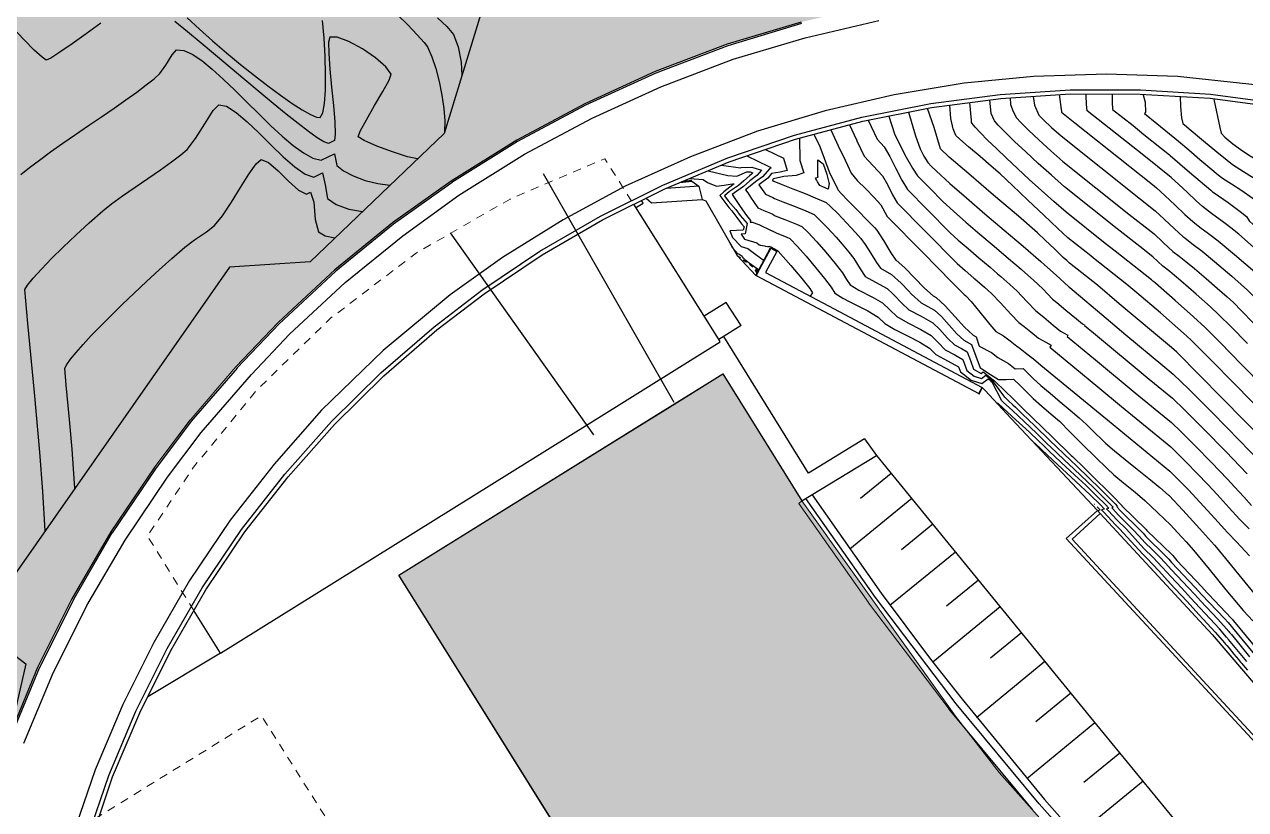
# Model space of a CAD drawing. Extents: x 62300 to 62638, y 108261 to 108784.
# Drawn here: x 62352.7 to 62440.5, y 108593.7 to 108650.2 of the extents above; entities that cross this region are included whole.
import ezdxf

# ---------------------------------------------------------------- set-up
doc = ezdxf.new("R2010")
doc.units = 0
doc.header["$MEASUREMENT"] = 0
doc.linetypes.add('DOT', pattern=[0.55, 0.3, -0.25])
doc.linetypes.add('TRATTOPUNTO2', pattern=[12.7, 6.35, -3.175, 0, -3.175])
for name, color, linetype in [('assi', 6, 'TRATTOPUNTO2'), ('Bâti', 7, 'Continuous'), ('colore lago', 131, 'Continuous'), ('Couronnement', 7, 'Continuous'), ('curve livello 5m', 7, 'Continuous'), ('LIN025CO', 7, 'Continuous'), ('pendenze', 2, 'Continuous'), ('Per+Mod Surf', 7, 'Continuous'), ('TalusHautBas', 7, 'Continuous')]:
    doc.layers.add(name, color=color, linetype=linetype)
doc.layers.add('Colori bordi', color=5, linetype='Continuous', plot=False)
doc.layers.add('no_plot', color=5, linetype='Continuous', plot=False)

msp = doc.modelspace()

# ---------------------------------------------------------------- hatches: boundary and pattern name
at = {"layer": 'colore lago', "linetype": 'Continuous', "lineweight": 0}
for points in [[(62395.432, 108712.426), (62396.026, 108711.854), (62396.545, 108710.804), (62395.704, 108710.571), (62400.102, 108704.942), (62413.395, 108708.628), (62414.098, 108707.729), (62408.577, 108697.972), (62412.976, 108692.343), (62413.776, 108693.757), (62413.776, 108692.195), (62414.821, 108690.223), (62415.316, 108689.288), (62415.726, 108688.514), (62415.989, 108688.018), (62416.308, 108687.414), (62417.091, 108686.877), (62417.986, 108686.309), (62418.762, 108685.857), (62419.277, 108685.61), (62419.98, 108685.523), (62420.747, 108685.436), (62421.269, 108685.254), (62422.042, 108684.935), (62422.834, 108684.575), (62423.303, 108684.318), (62424.281, 108683.305), (62425.656, 108681.875), (62426.449, 108681.066), (62427.157, 108680.351), (62427.674, 108679.833), (62427.895, 108679.62), (62428.432, 108679.384), (62429.04, 108678.92), (62429.869, 108678.212), (62430.484, 108677.629), (62430.843, 108677.243), (62431.218, 108676.364), (62431.557, 108675.296), (62431.913, 108674.527), (62432.355, 108674.247), (62432.858, 108673.942), (62433.455, 108673.231), (62434.097, 108672.326), (62434.701, 108671.601), (62435.197, 108671.28), (62435.685, 108671.01), (62436.144, 108670.755), (62436.707, 108670.388), (62437.493, 108669.855), (62438.358, 108669.253), (62439.162, 108668.678), (62440.078, 108667.996), (62441.13, 108667.19), (62442.002, 108666.501), (62442.908, 108665.758), (62443.789, 108665.021), (62444.562, 108664.359), (62445.144, 108663.844), (62445.453, 108663.547), (62446.014, 108662.665), (62446.502, 108661.941), (62447.153, 108661.7), (62448.876, 108661.081), (62447.183, 108652.749), (62446.943, 108651.566), (62441.595, 108652.495), (62436.09, 108653.04), (62430.527, 108653.236), (62424.984, 108653.069), (62419.433, 108652.547), (62413.953, 108651.637), (62408.529, 108650.359), (62403.21, 108648.764), (62398.021, 108646.797), (62392.955, 108644.487), (62388.067, 108641.873), (62383.347, 108638.914), (62379.143, 108635.919), (62374.987, 108632.528), (62370.912, 108628.752), (62367.864, 108625.55), (62364.577, 108621.72), (62361.992, 108618.302), (62358.884, 108613.699), (62356.087, 108608.883), (62353.615, 108603.924), (62351.491, 108598.79), (62349.698, 108593.52), (62348.257, 108588.148), (62347.162, 108582.699), (62346.433, 108577.206), (62346.076, 108571.827), (62346.067, 108566.27), (62346.414, 108560.708), (62347.156, 108555.214), (62348.241, 108549.757), (62349.108, 108546.543), (62347.868, 108543.897), (62343.805, 108542.34), (62343.071, 108542.931), (62342.215, 108543.4), (62341.494, 108543.605), (62340.731, 108543.397), (62339.788, 108542.895), (62338.814, 108542.367), (62337.958, 108542.081), (62337.463, 108542.167), (62336.538, 108542.374), (62334.253, 108542.969), (62331.322, 108543.785), (62328.139, 108544.685), (62325.098, 108545.534), (62322.593, 108546.195), (62321.848, 108546.361), (62320.984, 108546.545), (62320.474, 108546.666), (62319.859, 108546.963), (62319.103, 108547.335), (62317.961, 108547.824), (62316.581, 108548.386), (62315.066, 108548.989), (62313.523, 108549.599), (62312.055, 108550.184), (62310.769, 108550.711), (62309.769, 108551.147), (62309.113, 108551.475), (62308.074, 108552.131), (62305.134, 108553.829), (62301.974, 108555.846), (62300, 108557.145), (62300, 108746.102), (62331.882, 108763.679), (62334.508, 108761.512), (62338.392, 108758.6), (62343.084, 108755.721), (62348.104, 108752.428), (62352.959, 108748.821), (62356.983, 108746.672), (62363.412, 108741.712), (62364.525, 108741.192), (62365.638, 108740.673), (62364.74, 108740.344), (62363.36, 108739.839), (62368.198, 108734.582), (62381.151, 108739.327), (62381.923, 108738.487), (62377.207, 108728.317), (62382.044, 108723.06), (62383.532, 108726.268), (62384.611, 108725.772), (62384.891, 108725.5), (62385.513, 108725.007), (62386.291, 108724.44), (62387.153, 108723.834), (62388.028, 108723.224), (62388.845, 108722.646), (62389.533, 108722.136), (62390.02, 108721.728), (62390.461, 108721.189), (62391.046, 108720.467), (62391.593, 108719.84), (62392.229, 108719.121), (62392.561, 108718.731), (62392.862, 108718.087), (62393.16, 108717.245), (62393.758, 108715.335), (62394.064, 108714.455), (62394.378, 108713.747)], [(62547.915, 108426.777), (62544.897, 108437.007), (62544.493, 108444.651), (62545.356, 108452.699), (62543.608, 108459.606), (62537.06, 108468.431), (62530.397, 108473.862), (62527.61, 108478.063), (62523.513, 108483.362), (62517.305, 108489.509), (62515.162, 108489.283), (62513.59, 108490.987), (62513.852, 108495.246), (62504.852, 108507.641), (62496.282, 108519.444), (62493.401, 108518.757), (62485.503, 108525.16), (62484.758, 108528.288), (62471.397, 108544.28), (62471.521, 108544.381), (62471.307, 108544.63), (62466.582, 108550.14), (62461.323, 108555.669), (62452.234, 108564.908), (62445.975, 108571.355), (62438.597, 108578.993), (62431.968, 108586.051), (62422.759, 108596.383), (62419.614, 108600.43), (62408.579, 108615.912), (62402.883, 108625.049), (62402.431, 108624.768), (62397.589, 108621.762), (62392.271, 108618.46), (62379.582, 108610.581), (62385.62, 108600.92), (62400.115, 108577.726), (62397.691, 108576.2), (62399.555, 108573.013), (62400.542, 108570.997), (62402.182, 108566.645), (62403.779, 108562.376), (62405.518, 108558.228), (62408.196, 108552.888), (62411.192, 108547.807), (62415.156, 108541.54), (62417.677, 108537.481), (62418.985, 108535.375), (62423.804, 108527.74), (62427.401, 108522.066), (62428.917, 108522.33), (62431.999, 108520.483), (62435.209, 108517.103), (62435.248, 108508.375), (62442.532, 108497.745), (62448.327, 108490.271), (62457.902, 108478.106), (62469.007, 108462.331), (62468.89, 108461.981), (62477.152, 108449.843), (62486.864, 108436.011), (62496.889, 108418.536), (62504.8, 108403.974), (62555.468, 108403.974), (62553.625, 108410.285), (62549.503, 108421.578)]]:
    msp.add_hatch(color=256, dxfattribs=at).paths.add_polyline_path(points)

# ---------------------------------------------------------------- linework, layer by layer
at = {"layer": 'assi', "ltscale": 3}
for p, q in [((62389.959, 108639.455), (62399.37, 108623.019)), ((62383.288, 108635.19), (62393.595, 108620.675))]:
    msp.add_line(p, q, dxfattribs=at)
at = {"layer": 'Bâti', "color": 2, "linetype": 'Continuous'}
for p, q in [((62401.169, 108638.552), (62398.801, 108638.393)), ((62399.785, 108638.806), (62400.66, 108638.91)), ((62400.053, 108638.919), (62400.656, 108638.991)), ((62397.149, 108637.336), (62397.045, 108637.532)), ((62397.372, 108637.694), (62397.756, 108637.36)), ((62397.756, 108637.36), (62401.404, 108637.589)), ((62396.465, 108637.251), (62402.678, 108627.371)), ((62396.678, 108637.032), (62397.149, 108637.336)), ((62405.249, 108632.118), (62406.309, 108634.107)), ((62406.333, 108634.094), (62405.521, 108632.576)), ((62406.333, 108634.094), (62406.774, 108633.859)), ((62406.774, 108633.859), (62405.962, 108632.34)), ((62405.521, 108632.576), (62405.288, 108632.136)), ((62405.288, 108632.136), (62405.249, 108632.118)), ((62405.288, 108632.136), (62409.713, 108629.789)), ((62403.135, 108630.184), (62401.545, 108629.196)), ((62404.211, 108628.53), (62403.135, 108630.184)), ((62409.713, 108629.789), (62421.3, 108623.644)), ((62404.211, 108628.53), (62402.595, 108627.526)), ((62400.156, 108625.775), (62402.699, 108627.361)), ((62409.05, 108617.922), (62402.955, 108627.75)), ((62393.199, 108621.436), (62400.156, 108625.775)), ((62399.239, 108622.786), (62402.883, 108625.049)), ((62402.883, 108625.049), (62408.579, 108615.912)), ((62421.3, 108623.644), (62421.533, 108624.084)), ((62421.3, 108623.644), (62421.314, 108623.598)), ((62421.314, 108623.598), (62421.564, 108624.068)), ((62421.533, 108624.084), (62421.564, 108624.068)), ((62394.394, 108619.778), (62399.239, 108622.786)), ((62366.775, 108604.956), (62393.199, 108621.436)), ((62413.08, 108620.385), (62409.05, 108617.922)), ((62413.08, 108620.385), (62413.943, 108619.185)), ((62379.582, 108610.581), (62394.394, 108619.778)), ((62408.579, 108615.912), (62413.943, 108619.185)), ((62409.311, 108616.358), (62414.262, 108609.286)), ((62413.874, 108608.965), (62408.865, 108616.086)), ((62429.819, 108615.233), (62427.582, 108613.222)), ((62428.016, 108613.17), (62430.016, 108615.02)), ((62429.832, 108615.218), (62429.819, 108615.233)), ((62429.832, 108615.218), (62430.016, 108615.02)), ((62443.681, 108595.818), (62427.582, 108613.222)), ((62427.61, 108613.221), (62427.582, 108613.222)), ((62428.016, 108613.17), (62435.91, 108604.601)), ((62400.115, 108577.726), (62379.582, 108610.581)), ((62419.665, 108601.319), (62413.874, 108608.965)), ((62414.262, 108609.286), (62417.828, 108604.539)), ((62366.775, 108604.956), (62364.852, 108608.036)), ((62366.775, 108604.956), (62361.532, 108601.829)), ((62417.828, 108604.539), (62420.086, 108601.653)), ((62435.91, 108604.601), (62443.657, 108596.226)), ((62420.086, 108601.653), (62426.004, 108594.446)), ((62425.15, 108593.724), (62419.158, 108600.935)), ((62425.639, 108594.131), (62419.665, 108601.319)), ((62426.004, 108594.446), (62432.761, 108586.841)), ((62432.404, 108586.516), (62425.639, 108594.131))]:
    msp.add_line(p, q, dxfattribs=at)
at = {"layer": 'Bâti', "color": 2, "linetype": 'Continuous', "lineweight": 0}
for p, q in [((62408.344, 108615.72), (62408.579, 108615.912)), ((62413.354, 108608.599), (62408.344, 108615.72)), ((62419.158, 108600.935), (62413.367, 108608.581))]:
    msp.add_line(p, q, dxfattribs=at)
at = {"layer": 'Colori bordi', "linetype": 'Continuous', "lineweight": 0, "flags": 128}
for points in [[(62408.529, 108650.359), (62403.21, 108648.764), (62398.021, 108646.797), (62392.955, 108644.487), (62388.067, 108641.873), (62383.347, 108638.914), (62379.143, 108635.919), (62374.987, 108632.528), (62370.912, 108628.752), (62367.864, 108625.55), (62364.577, 108621.72), (62361.992, 108618.302), (62358.884, 108613.699), (62356.087, 108608.883), (62353.615, 108603.924), (62351.491, 108598.79)], [(62445.975, 108571.355), (62438.597, 108578.993), (62431.968, 108586.051), (62422.759, 108596.383), (62419.614, 108600.43), (62408.579, 108615.912), (62402.883, 108625.049), (62402.431, 108624.768), (62397.589, 108621.762), (62392.271, 108618.46), (62379.582, 108610.581), (62385.62, 108600.92), (62400.115, 108577.726), (62397.691, 108576.2), (62399.555, 108573.013), (62400.542, 108570.997), (62402.182, 108566.645), (62403.779, 108562.376), (62405.518, 108558.228), (62408.196, 108552.888), (62411.192, 108547.807)]]:
    msp.add_lwpolyline(points, dxfattribs=at)
at = {"layer": 'Couronnement', "color": 2, "linetype": 'Continuous'}
for p, q in [((62408.529, 108650.359), (62403.21, 108648.764)), ((62408.555, 108650.242), (62403.245, 108648.649)), ((62408.817, 108649.228), (62414.098, 108650.472)), ((62403.639, 108647.68), (62408.817, 108649.228)), ((62403.21, 108648.764), (62398.021, 108646.797)), ((62403.253, 108648.652), (62398.064, 108646.685)), ((62398.435, 108645.708), (62403.639, 108647.68)), ((62398.021, 108646.797), (62392.955, 108644.487)), ((62398.064, 108646.685), (62393.005, 108644.378)), ((62425.217, 108646.445), (62420.232, 108645.96)), ((62430.464, 108646.612), (62425.217, 108646.445)), ((62435.588, 108646.437), (62430.464, 108646.612)), ((62441.599, 108645.783), (62435.588, 108646.437)), ((62393.495, 108643.455), (62398.435, 108645.708)), ((62420.232, 108645.96), (62415.21, 108645.122)), ((62422.838, 108645.153), (62427.869, 108645.493)), ((62427.869, 108645.493), (62432.889, 108645.475)), ((62432.906, 108645.474), (62437.954, 108645.169)), ((62392.955, 108644.487), (62388.067, 108641.873)), ((62415.21, 108645.122), (62410.252, 108643.974)), ((62412.886, 108643.525), (62417.844, 108644.499)), ((62417.844, 108644.499), (62422.838, 108645.153)), ((62417.892, 108644.203), (62422.868, 108644.854)), ((62422.868, 108644.854), (62427.878, 108645.193)), ((62427.878, 108645.193), (62432.888, 108645.175)), ((62432.888, 108645.175), (62437.918, 108644.871)), ((62437.918, 108644.871), (62441.684, 108644.373)), ((62437.954, 108645.169), (62441.723, 108644.67)), ((62393.012, 108644.381), (62388.121, 108641.766)), ((62410.252, 108643.974), (62405.384, 108642.503)), ((62412.954, 108643.233), (62417.892, 108644.203)), ((62388.625, 108640.851), (62393.495, 108643.455)), ((62408.032, 108642.218), (62412.886, 108643.525)), ((62408.12, 108641.931), (62412.954, 108643.233)), ((62388.067, 108641.873), (62383.347, 108638.914)), ((62405.384, 108642.503), (62400.566, 108640.675)), ((62403.236, 108640.58), (62408.032, 108642.218)), ((62403.343, 108640.299), (62408.12, 108641.931)), ((62388.121, 108641.766), (62383.411, 108638.813)), ((62383.902, 108637.895), (62388.625, 108640.851)), ((62400.566, 108640.675), (62395.868, 108638.544)), ((62398.58, 108638.626), (62403.236, 108640.58)), ((62398.705, 108638.353), (62403.343, 108640.299)), ((62383.347, 108638.914), (62379.143, 108635.919)), ((62383.417, 108638.817), (62379.213, 108635.822)), ((62395.868, 108638.544), (62391.402, 108636.122)), ((62394.085, 108636.403), (62398.58, 108638.626)), ((62394.227, 108636.138), (62398.705, 108638.353)), ((62379.89, 108634.988), (62383.902, 108637.895)), ((62379.143, 108635.919), (62374.987, 108632.528)), ((62379.219, 108635.826), (62375.061, 108632.433)), ((62391.402, 108636.122), (62387.052, 108633.426)), ((62389.738, 108633.878), (62394.085, 108636.403)), ((62389.897, 108633.623), (62394.227, 108636.138)), ((62375.721, 108631.617), (62379.89, 108634.988)), ((62387.052, 108633.426), (62383.284, 108630.727)), ((62385.548, 108631.062), (62389.738, 108633.878)), ((62385.723, 108630.818), (62389.897, 108633.623)), ((62374.987, 108632.528), (62370.912, 108628.752)), ((62375.061, 108632.433), (62370.993, 108628.664)), ((62371.731, 108627.91), (62375.721, 108631.617)), ((62383.284, 108630.727), (62378.457, 108626.726)), ((62382.127, 108628.443), (62385.548, 108631.062)), ((62382.316, 108628.21), (62385.723, 108630.818)), ((62370.912, 108628.752), (62367.864, 108625.55)), ((62370.999, 108628.669), (62367.951, 108625.467)), ((62368.987, 108625.02), (62371.731, 108627.91)), ((62378.305, 108625.135), (62382.127, 108628.443)), ((62378.509, 108624.914), (62382.316, 108628.21)), ((62378.457, 108626.726), (62374.041, 108622.439)), ((62367.955, 108625.472), (62364.668, 108621.642)), ((62374.738, 108621.618), (62378.305, 108625.135)), ((62365.383, 108620.836), (62368.987, 108625.02)), ((62374.956, 108621.412), (62378.509, 108624.914)), ((62364.668, 108621.642), (62362.087, 108618.23)), ((62374.041, 108622.439), (62370.622, 108618.564)), ((62362.957, 108617.615), (62365.383, 108620.836)), ((62371.394, 108617.829), (62374.738, 108621.618)), ((62371.625, 108617.637), (62374.956, 108621.412)), ((62361.992, 108618.302), (62358.884, 108613.699)), ((62362.091, 108618.235), (62358.983, 108613.632)), ((62370.622, 108618.564), (62367.467, 108614.538)), ((62359.904, 108613.095), (62362.957, 108617.615)), ((62368.284, 108613.86), (62371.394, 108617.829)), ((62368.527, 108613.683), (62371.625, 108617.637)), ((62367.467, 108614.538), (62364.533, 108610.187)), ((62365.455, 108609.67), (62368.284, 108613.86)), ((62358.884, 108613.699), (62356.087, 108608.883)), ((62358.988, 108613.639), (62356.19, 108608.822)), ((62357.168, 108608.392), (62359.904, 108613.095)), ((62365.709, 108609.511), (62368.527, 108613.683)), ((62364.533, 108610.187), (62361.97, 108605.74)), ((62362.93, 108605.307), (62365.455, 108609.67)), ((62363.194, 108605.165), (62365.709, 108609.511)), ((62356.087, 108608.883), (62353.615, 108603.924)), ((62356.19, 108608.822), (62353.722, 108603.871)), ((62354.69, 108603.437), (62357.168, 108608.392)), ((62361.97, 108605.74), (62359.735, 108601.267)), ((62360.687, 108600.806), (62362.93, 108605.307)), ((62360.96, 108600.681), (62363.194, 108605.165)), ((62353.615, 108603.924), (62351.491, 108598.79)), ((62353.726, 108603.878), (62351.602, 108598.744)), ((62352.639, 108598.497), (62354.69, 108603.437)), ((62359.735, 108601.267), (62357.757, 108596.587)), ((62358.73, 108596.171), (62360.687, 108600.806)), ((62359.011, 108596.064), (62360.96, 108600.681)), ((62357.757, 108596.587), (62356.104, 108591.745)), ((62357.112, 108591.4), (62358.73, 108596.171)), ((62357.399, 108591.312), (62359.011, 108596.064))]:
    msp.add_line(p, q, dxfattribs=at)
at = {"layer": 'Couronnement', "color": 2, "linetype": 'Continuous', "lineweight": 0}
for p, q in [((62367.864, 108625.55), (62364.577, 108621.72)), ((62364.572, 108621.714), (62361.992, 108618.302))]:
    msp.add_line(p, q, dxfattribs=at)
at = {"layer": 'curve livello 5m', "color": 2}
msp.add_line((62422.946, 108623.123), (62422.251, 108624.449), dxfattribs=at)
at = {"layer": 'curve livello 5m', "color": 2, "flags": 128}
for points in [[(62352.417, 108639.392), (62353.024, 108639.887), (62353.743, 108640.434), (62354.552, 108641.021), (62355.427, 108641.637), (62356.344, 108642.272), (62357.281, 108642.913), (62358.213, 108643.55), (62359.117, 108644.172), (62359.971, 108644.767), (62360.75, 108645.325), (62361.431, 108645.834), (62361.99, 108646.283), (62362.405, 108646.661), (62362.839, 108647.264), (62363.293, 108647.995), (62363.614, 108648.367), (62364.124, 108648.314), (62364.729, 108648.041), (62365.414, 108647.583), (62366.164, 108646.974), (62366.964, 108646.251), (62367.799, 108645.449), (62368.655, 108644.603), (62369.518, 108643.748), (62370.372, 108642.919), (62371.203, 108642.153), (62371.995, 108641.483), (62372.736, 108640.947), (62373.409, 108640.578), (62374, 108640.412), (62374.504, 108640.672), (62374.964, 108640.891), (62375.13, 108640.042), (62375.602, 108639.658), (62376.313, 108639.289), (62377.17, 108638.971), (62378.081, 108638.736), (62378.955, 108638.62)], [(62425.209, 108645.012), (62425.303, 108644.372), (62425.618, 108643.67), (62425.929, 108643.342), (62426.521, 108642.784), (62427.216, 108642.163), (62427.216, 108642.163), (62432.928, 108637.607), (62433.982, 108636.775), (62434.621, 108636.188), (62435.356, 108635.484), (62435.956, 108634.935), (62435.956, 108634.935), (62436.101, 108634.826)], [(62435.76, 108645.001), (62435.8, 108644.29), (62435.876, 108643.476), (62435.951, 108643.068), (62435.951, 108643.068), (62436.237, 108642.837), (62436.418, 108642.682), (62437.442, 108641.823), (62438.4, 108641.028), (62439.145, 108640.416), (62439.533, 108640.108), (62439.533, 108640.108), (62440.05, 108639.767), (62440.787, 108639.31), (62441.559, 108638.832), (62442.181, 108638.43), (62442.181, 108638.43), (62442.243, 108638.384), (62442.565, 108637.906), (62442.9, 108637.399), (62442.9, 108637.399), (62443.389, 108636.97), (62443.933, 108636.572), (62444.215, 108636.374)], [(62427.61, 108633.205), (62427.366, 108633.43), (62426.728, 108634.039), (62426.054, 108634.681), (62425.501, 108635.198), (62424.136, 108636.392), (62422.36, 108637.91), (62420.57, 108639.434), (62419.163, 108640.646), (62418.538, 108641.227), (62418.285, 108642.116), (62418.072, 108642.782), (62417.61, 108644.148)], [(62410.661, 108642.615), (62411.33, 108641.135), (62411.435, 108640.927), (62411.672, 108640.419), (62411.843, 108640.066), (62412.116, 108639.485), (62412.55, 108638.973), (62413.157, 108638.365), (62413.776, 108637.748), (62414.249, 108637.204), (62414.249, 108637.204), (62414.701, 108636.376), (62417.274, 108633.771), (62419.383, 108631.635)], [(62402.782, 108640.063), (62404.163, 108639.866), (62404.209, 108639.885), (62404.973, 108639.927), (62405.677, 108639.697), (62405.338, 108639.318), (62404.835, 108638.932), (62404.374, 108638.532), (62403.889, 108638.194), (62403.549, 108637.947), (62403.549, 108637.947), (62404.132, 108637.09), (62404.579, 108636.434), (62404.882, 108636.084), (62404.857, 108635.958), (62404.951, 108635.961), (62404.979, 108635.962), (62404.99, 108635.962), (62404.996, 108635.963), (62404.998, 108635.963), (62404.999, 108635.964), (62405.464, 108635.788), (62406.369, 108635.375), (62406.369, 108635.375), (62406.386, 108635.366), (62406.714, 108635.189), (62407.499, 108634.874), (62407.704, 108634.782), (62408.257, 108634.22), (62408.87, 108633.516), (62409.551, 108632.702), (62410.187, 108631.914), (62410.665, 108631.289), (62410.665, 108631.289), (62410.938, 108630.864), (62411.515, 108630.489), (62412.023, 108630.23)], [(62436.101, 108634.826), (62436.612, 108634.439), (62437.344, 108633.889), (62437.344, 108633.889), (62438.241, 108633.138), (62439.476, 108632.078), (62439.476, 108632.078), (62440.149, 108631.486), (62440.609, 108631.071), (62440.609, 108631.071), (62441.105, 108630.573), (62441.785, 108629.874), (62442.373, 108629.279), (62442.373, 108629.279), (62447.443, 108624.473)], [(62443.419, 108618.613), (62440.39, 108621.675), (62435.533, 108626.607), (62435.157, 108626.941), (62431.395, 108630.102), (62429.825, 108631.423), (62428.69, 108632.318), (62427.817, 108633.015), (62427.61, 108633.205)], [(62419.383, 108631.635), (62420.236, 108630.77), (62420.364, 108630.659), (62420.745, 108630.256), (62421.368, 108629.494), (62422.076, 108628.601), (62422.505, 108628.096), (62422.505, 108628.096), (62423.066, 108627.795), (62423.544, 108627.423), (62424.028, 108627.044), (62424.028, 108627.044), (62424.14, 108626.982), (62424.628, 108626.593), (62425.144, 108626.182), (62425.175, 108626.183), (62425.187, 108626.17), (62425.213, 108626.144), (62425.741, 108625.69), (62430.016, 108622.186), (62430.553, 108621.738), (62435.029, 108618.061), (62435.586, 108617.512), (62436.359, 108616.717), (62436.359, 108616.717), (62437.184, 108615.822), (62438.259, 108614.64), (62439.184, 108613.635), (62439.184, 108613.635), (62439.818, 108612.977), (62440.755, 108611.957)], [(62412.023, 108630.23), (62412.393, 108630.042), (62413.32, 108629.576), (62414.046, 108629.143), (62414.046, 108629.143), (62414.538, 108628.669), (62415.255, 108628.238), (62416.159, 108627.782), (62417.054, 108627.329), (62417.743, 108626.908), (62418.202, 108626.438), (62419.092, 108625.967), (62419.837, 108625.549), (62419.964, 108625.192), (62420.736, 108624.597), (62421.512, 108624.36), (62421.957, 108624.702), (62422.182, 108624.516), (62422.251, 108624.449)], [(62422.946, 108623.123), (62423.046, 108623.026), (62423.709, 108622.418), (62424.988, 108621.216)], [(62424.988, 108621.216), (62425.011, 108621.194), (62425.436, 108620.795), (62426.171, 108620.079), (62426.875, 108619.395), (62427.454, 108618.852), (62428.136, 108618.22), (62428.659, 108617.73), (62429.504, 108616.911), (62430.24, 108616.188), (62430.757, 108615.667), (62430.95, 108615.457), (62430.845, 108615.428), (62430.922, 108615.345), (62431.347, 108614.884), (62431.871, 108614.365), (62432.395, 108613.846), (62432.816, 108613.39), (62433.238, 108612.933), (62433.764, 108612.412), (62434.29, 108611.891), (62434.709, 108611.438), (62435.128, 108610.983), (62436.37, 108609.665), (62436.814, 108609.183), (62437.26, 108608.7), (62438.443, 108607.443), (62438.912, 108606.935), (62439.27, 108606.513), (62439.315, 108606.46), (62439.338, 108606.433), (62439.36, 108606.407), (62439.45, 108606.301), (62440.762, 108604.709)]]:
    msp.add_lwpolyline(points, dxfattribs=at)
at = {"layer": 'LIN025CO', "color": 2, "linetype": 'DOT', "lineweight": 0, "ltscale": 2, "flags": 128}
msp.add_lwpolyline([(62364.852, 108608.036), (62361.511, 108613.387), (62364.832, 108618.343), (62369.381, 108623.886), (62374.713, 108629.082), (62380.864, 108633.759), (62387.592, 108637.63), (62394.405, 108640.526), (62396.465, 108637.251)], dxfattribs=at)
msp.add_lwpolyline([(62383.095, 108579.323), (62369.707, 108600.461), (62357.058, 108592.631), (62357.384, 108585.662), (62361.21, 108583.561), (62364.481, 108578.427), (62369.964, 108581.922), (62374.803, 108574.156), (62383.095, 108579.323)], close=True, dxfattribs=at)
at = {"layer": 'no_plot'}
for p, q in [((62433.165, 108642.279), (62434.994, 108640.805)), ((62434.994, 108639.267), (62433.165, 108640.756)), ((62423.156, 108623.379), (62422.356, 108624.474))]:
    msp.add_line(p, q, dxfattribs=at)
at = {"layer": 'no_plot', "flags": 128}
for points in [[(62358.154, 108650.285), (62357.11, 108649.513), (62356.095, 108648.787), (62355.21, 108648.18), (62354.557, 108647.766), (62354.237, 108647.619), (62354.237, 108647.619), (62353.941, 108647.82), (62353.382, 108648.337), (62352.645, 108649.081), (62351.813, 108649.961), (62350.967, 108650.89)], [(62364.366, 108650.654), (62365.251, 108649.839), (62366.201, 108648.998), (62367.194, 108648.15), (62368.203, 108647.315), (62369.205, 108646.514), (62370.174, 108645.765), (62371.087, 108645.089), (62371.919, 108644.506), (62372.645, 108644.036), (62373.24, 108643.699), (62373.681, 108643.515), (62373.943, 108643.504), (62374.119, 108643.816), (62374.24, 108644.492), (62374.307, 108645.451), (62374.324, 108646.61), (62374.294, 108647.888), (62374.22, 108649.204), (62374.107, 108650.477)], [(62379.499, 108650.881), (62380.228, 108650.149), (62380.897, 108649.447), (62381.406, 108648.882), (62381.652, 108648.563), (62381.958, 108647.86), (62382.239, 108647.014), (62382.483, 108646.077), (62382.681, 108645.103), (62382.822, 108644.145), (62382.893, 108643.256), (62382.886, 108642.489)], [(62382.362, 108650.671), (62383.042, 108650.044), (62383.533, 108649.459), (62383.858, 108648.563), (62384.079, 108647.477), (62384.129, 108646.525)], [(62380.934, 108640.516), (62380.215, 108640.67), (62379.143, 108641.012), (62378.005, 108641.435), (62377.087, 108641.833), (62376.675, 108642.099), (62376.675, 108642.099), (62376.815, 108642.517), (62377.255, 108643.331), (62377.846, 108644.344), (62378.439, 108645.36), (62378.885, 108646.18), (62379.036, 108646.608), (62379.036, 108646.608), (62378.666, 108647.147), (62377.921, 108647.787), (62376.973, 108648.424), (62375.994, 108648.955), (62375.155, 108649.274), (62374.628, 108649.28), (62374.628, 108649.28), (62374.544, 108648.915), (62374.559, 108648.091), (62374.641, 108646.957), (62374.76, 108645.662), (62374.883, 108644.354), (62374.978, 108643.183), (62375.016, 108642.297), (62374.962, 108641.846), (62374.962, 108641.846), (62374.526, 108641.629), (62374.209, 108641.745), (62373.725, 108642.036), (62373.098, 108642.479), (62372.346, 108643.051), (62371.492, 108643.732), (62370.556, 108644.498), (62369.559, 108645.327), (62368.522, 108646.199), (62367.467, 108647.089), (62366.413, 108647.976), (62365.382, 108648.839), (62364.395, 108649.654), (62363.473, 108650.401)], [(62431.099, 108633.871), (62430.386, 108634.434), (62427.577, 108636.674), (62426.691, 108637.45), (62425.798, 108638.245), (62424.917, 108639.043), (62424.069, 108639.822), (62423.274, 108640.565), (62422.552, 108641.252), (62421.924, 108641.864), (62421.409, 108642.381), (62421.029, 108642.786), (62420.804, 108643.057), (62420.804, 108643.057), (62420.772, 108643.128), (62420.757, 108643.305), (62420.646, 108644.563)], [(62432.86, 108634.207), (62431.233, 108635.492), (62427.457, 108638.504), (62426.511, 108639.335), (62425.567, 108640.185), (62424.668, 108641.012), (62423.859, 108641.775), (62423.183, 108642.432), (62422.685, 108642.941), (62422.409, 108643.261), (62422.409, 108643.261), (62422.175, 108643.783), (62422.09, 108644.752)], [(62423.537, 108644.899), (62423.578, 108644.438), (62423.769, 108643.921), (62424.013, 108643.466), (62424.31, 108643.134), (62424.871, 108642.58), (62425.615, 108641.878), (62426.464, 108641.104), (62427.336, 108640.333), (62432.081, 108636.55), (62433.892, 108635.12), (62434.528, 108634.525)], [(62427.076, 108645.15), (62427.22, 108644.057), (62427.235, 108643.941), (62427.239, 108643.866), (62428.202, 108643.111), (62433.776, 108638.665), (62434.073, 108638.431), (62434.679, 108637.879), (62435.4, 108637.191), (62436.107, 108636.517), (62436.671, 108636.008), (62437.185, 108635.614), (62437.81, 108635.152)], [(62433.165, 108640.756), (62429.074, 108643.967), (62429.044, 108644.429), (62429.011, 108645.066), (62429.011, 108645.066), (62428.995, 108645.189)], [(62430.879, 108645.182), (62430.877, 108644.62), (62430.908, 108644.067), (62432.387, 108642.906), (62433.165, 108642.279)], [(62433.091, 108645.163), (62433.111, 108645.118), (62433.264, 108644.598), (62433.267, 108643.867), (62433.195, 108643.772), (62434.082, 108643.057), (62435.647, 108641.795), (62436.384, 108641.164), (62437.191, 108640.471), (62437.9, 108639.877), (62438.502, 108639.379), (62438.817, 108639.127), (62439.472, 108638.71), (62440.2, 108638.25), (62440.95, 108637.717), (62441.387, 108637.374), (62441.82, 108636.725), (62442.297, 108636.278), (62442.559, 108636.058)], [(62438.192, 108644.835), (62438.207, 108644.68), (62438.616, 108642.769), (62438.706, 108642.363), (62438.991, 108642.082), (62439.563, 108641.61), (62440.248, 108641.089), (62440.799, 108640.739), (62441.346, 108640.393)], [(62354.164, 108613.776), (62353.984, 108616.6), (62353.779, 108619.422), (62353.779, 108619.422), (62353.383, 108623.721), (62352.903, 108628.667), (62352.7, 108631.117), (62352.7, 108631.117), (62352.898, 108631.444), (62353.305, 108631.946), (62353.889, 108632.59), (62354.616, 108633.343), (62355.455, 108634.171), (62356.371, 108635.041), (62357.333, 108635.921), (62358.307, 108636.776), (62358.307, 108636.776), (62358.942, 108637.281), (62359.733, 108637.858), (62360.622, 108638.477), (62361.546, 108639.109), (62362.444, 108639.726), (62363.255, 108640.298), (62363.919, 108640.796), (62364.374, 108641.192), (62364.374, 108641.192), (62364.973, 108641.987), (62365.635, 108643.048), (62366.238, 108643.987), (62366.658, 108644.415), (62367.207, 108644.297), (62367.892, 108643.86), (62368.678, 108643.192), (62369.528, 108642.378), (62370.407, 108641.508), (62371.277, 108640.667), (62372.102, 108639.942), (62372.846, 108639.423), (62373.474, 108639.194), (62374.107, 108639.509), (62374.294, 108638.643), (62374.467, 108637.656), (62375.074, 108637.241), (62376.004, 108636.895), (62376.977, 108636.723)], [(62414.812, 108643.598), (62415.233, 108642.32), (62415.611, 108641.516), (62416.065, 108640.648), (62416.518, 108639.857), (62416.891, 108639.285), (62417.744, 108638.422), (62418.726, 108637.427), (62419.471, 108636.749), (62420.369, 108635.964), (62421.366, 108635.11), (62422.405, 108634.227), (62423.433, 108633.353), (62424.333, 108632.58)], [(62416.24, 108643.879), (62416.736, 108642.18), (62417.078, 108641.249), (62417.351, 108640.701), (62417.622, 108640.255), (62417.901, 108639.972), (62418.222, 108639.646), (62419.212, 108638.746), (62420.404, 108637.704), (62421.726, 108636.571), (62423.106, 108635.398), (62424.471, 108634.238), (62425.747, 108633.141), (62426.02, 108632.902)], [(62429.339, 108633.535), (62427.697, 108634.845), (62426.98, 108635.5), (62425.967, 108636.461), (62424.825, 108637.554), (62423.719, 108638.606), (62422.816, 108639.445), (62422.816, 108639.445), (62422.192, 108639.991), (62421.379, 108640.686), (62420.56, 108641.383), (62419.917, 108641.937), (62419.631, 108642.203), (62419.631, 108642.203), (62419.46, 108642.681), (62419.287, 108643.414), (62419.287, 108643.414), (62419.203, 108644.374)], [(62411.985, 108642.972), (62412.488, 108641.889), (62412.522, 108641.82), (62413.045, 108640.705), (62413.692, 108640.01), (62414.37, 108639.288), (62414.72, 108638.678), (62415.088, 108637.938), (62415.431, 108637.346), (62417.43, 108635.321), (62419.733, 108632.989), (62420.3, 108632.484), (62420.946, 108631.933)], [(62413.326, 108643.306), (62413.974, 108641.925), (62414.491, 108641.372), (62414.899, 108640.689), (62415.332, 108639.828), (62415.763, 108638.975), (62416.161, 108638.316), (62417.587, 108636.871), (62419.229, 108635.208), (62419.811, 108634.681), (62420.521, 108634.064), (62421.303, 108633.396), (62422.102, 108632.717), (62422.641, 108632.257)], [(62408.399, 108642.006), (62408.432, 108640.4), (62408.703, 108639.516), (62408.166, 108639.326), (62407.269, 108639.246), (62406.529, 108639.076), (62406.504, 108639.048), (62406.447, 108639.005), (62406.489, 108638.944), (62406.537, 108638.923), (62406.537, 108638.923), (62406.548, 108638.917), (62407.078, 108638.696), (62407.912, 108638.368), (62408.811, 108638.016), (62409.534, 108637.722), (62410.312, 108637.371), (62410.629, 108637.093), (62411.15, 108636.577), (62411.779, 108635.923), (62412.416, 108635.232), (62412.798, 108634.784), (62413.127, 108634.366), (62413.514, 108633.767), (62413.946, 108633.061), (62414.23, 108632.647), (62415.026, 108632.206), (62415.707, 108631.58), (62416.232, 108631.033)], [(62409.422, 108642.282), (62409.854, 108641.412), (62410.172, 108640.571), (62410.534, 108639.581), (62410.557, 108639.535), (62410.81, 108638.976), (62410.96, 108638.733), (62411.165, 108638.312), (62411.187, 108638.265), (62411.419, 108638.011), (62411.878, 108637.526), (62412.543, 108636.849), (62413.319, 108636.067), (62413.802, 108635.569), (62413.948, 108635.392), (62414.432, 108634.643), (62414.972, 108633.76), (62415.327, 108633.242), (62415.353, 108633.227), (62415.978, 108632.672), (62416.681, 108631.948), (62417.36, 108631.249)], [(62405.961, 108641.193), (62407.251, 108640.576), (62407.524, 108639.681), (62407.02, 108639.561), (62406.397, 108639.453), (62406.115, 108639.138), (62405.481, 108638.652), (62405.945, 108637.971), (62406.481, 108637.74), (62406.487, 108637.737), (62406.603, 108637.674), (62407.196, 108637.431), (62408.09, 108637.081), (62408.856, 108636.773), (62409.443, 108636.508), (62409.799, 108636.185), (62410.387, 108635.587), (62411.029, 108634.894), (62411.474, 108634.381), (62411.947, 108633.805), (62412.306, 108633.341), (62412.763, 108632.619), (62413.132, 108632.053), (62413.866, 108631.639), (62414.699, 108631.185), (62415.1, 108630.817)], [(62356.299, 108616.829), (62356.21, 108618.234), (62356.108, 108619.637), (62356.108, 108619.637), (62355.911, 108621.775), (62355.672, 108624.235), (62355.571, 108625.453), (62355.571, 108625.453), (62355.717, 108625.729), (62355.993, 108626.113), (62356.386, 108626.595), (62356.886, 108627.163), (62357.479, 108627.804), (62358.154, 108628.507), (62358.9, 108629.26), (62359.705, 108630.051), (62360.557, 108630.868), (62361.443, 108631.7), (62362.354, 108632.534), (62363.276, 108633.358), (62364.197, 108634.161), (62364.197, 108634.161), (62364.909, 108634.688), (62365.76, 108635.273), (62366.342, 108635.722), (62366.342, 108635.722), (62366.911, 108636.431), (62367.547, 108637.397), (62368.198, 108638.453), (62368.81, 108639.428), (62369.329, 108640.154), (62369.702, 108640.463), (62370.22, 108640.25), (62370.904, 108639.653), (62371.654, 108638.914), (62372.369, 108638.274), (62372.948, 108637.977), (62373.249, 108638.126), (62373.49, 108637.396), (62373.582, 108636.167), (62373.805, 108635.271), (62374.304, 108634.984), (62374.999, 108634.827)], [(62404.61, 108640.732), (62406.186, 108639.978), (62406.326, 108639.911), (62406.346, 108639.846), (62406.264, 108639.83), (62405.727, 108639.228), (62405.34, 108638.93), (62404.87, 108638.572), (62404.743, 108638.461), (62404.515, 108638.3), (62404.676, 108638.063), (62404.888, 108637.751), (62405.401, 108636.997), (62405.84, 108636.805), (62406.425, 108636.558), (62406.437, 108636.552), (62406.659, 108636.431), (62407.353, 108636.152), (62408.178, 108635.824), (62408.573, 108635.645), (62409, 108635.241), (62409.643, 108634.557), (62410.284, 108633.815), (62410.967, 108632.985), (62411.486, 108632.315), (62411.789, 108631.835), (62412.035, 108631.458), (62412.673, 108631.068), (62413.602, 108630.606), (62413.699, 108630.55)], [(62434.994, 108640.805), (62435.057, 108640.754), (62436.444, 108639.565), (62437.963, 108638.26), (62438.102, 108638.145), (62438.219, 108638.071), (62439.218, 108637.368), (62440.074, 108636.736), (62440.531, 108636.364), (62440.739, 108636.051), (62441.032, 108635.767)], [(62401.829, 108639.664), (62403.252, 108639.311), (62403.897, 108639.284), (62404.614, 108639.576), (62404.841, 108639.589), (62405.05, 108639.521), (62404.95, 108639.408), (62404.8, 108639.293), (62404.385, 108638.933), (62404.005, 108638.604), (62403.378, 108638.159), (62403.004, 108637.852), (62403.267, 108637.502), (62403.818, 108636.877), (62404.142, 108636.441), (62404.645, 108635.86), (62404.5, 108635.122), (62404.193, 108635.112), (62404.451, 108634.752), (62405.323, 108634.468), (62405.505, 108634.332), (62405.518, 108634.329), (62405.555, 108634.323), (62405.58, 108634.318), (62405.902, 108634.254), (62405.905, 108634.253), (62405.909, 108634.253), (62405.934, 108634.248), (62406.097, 108634.215), (62406.107, 108634.216), (62406.177, 108634.218), (62406.21, 108634.219), (62406.221, 108634.232), (62406.313, 108634.192), (62406.336, 108634.18), (62406.77, 108633.946), (62406.821, 108633.925), (62406.834, 108633.919), (62406.871, 108633.882), (62407.779, 108632.849), (62408.572, 108631.909), (62409.133, 108631.202), (62409.345, 108630.871), (62409.345, 108630.871), (62409.159, 108630.647)], [(62439.515, 108635.477), (62438.905, 108635.94), (62438.023, 108636.592), (62437.386, 108637.081), (62437.386, 108637.081), (62436.929, 108637.5), (62436.262, 108638.132), (62435.683, 108638.669), (62435.683, 108638.669), (62435.111, 108639.167), (62434.994, 108639.267)], [(62400.516, 108639.113), (62401.461, 108639.029), (62401.795, 108638.812), (62402.44, 108638.561), (62402.971, 108638.628), (62403.564, 108638.712), (62403.631, 108638.702), (62403.699, 108638.73), (62403.636, 108638.675), (62403.61, 108638.657), (62402.969, 108638.15), (62402.674, 108637.887), (62402.876, 108637.589), (62403.33, 108637.008), (62403.537, 108636.775), (62403.882, 108636.311), (62404.233, 108635.839), (62404.409, 108635.637), (62404.358, 108635.38), (62403.4, 108635.35), (62403.579, 108634.85), (62404.206, 108634.223), (62404.686, 108634.066), (62405.248, 108633.642), (62405.782, 108633.248), (62405.782, 108633.248), (62405.843, 108633.236)], [(62437.81, 108635.152), (62437.896, 108635.088), (62438.498, 108634.631), (62439.68, 108633.642), (62441.306, 108632.247), (62441.624, 108631.964), (62442.12, 108631.46), (62447.443, 108626.414)], [(62447.443, 108628.203), (62443.013, 108632.422), (62443.013, 108632.422), (62442.533, 108632.896), (62442.252, 108633.099), (62441.263, 108633.966), (62439.978, 108635.097), (62439.653, 108635.373), (62439.515, 108635.477)], [(62405.463, 108632.529), (62404.782, 108633.022), (62404.539, 108633.201), (62404.496, 108633.25), (62404.376, 108633.384), (62404.305, 108633.464), (62404.278, 108633.493), (62404.049, 108633.664), (62403.961, 108633.693), (62403.6, 108634.087), (62403.337, 108634.566)], [(62440.603, 108627.234), (62439.417, 108628.45), (62438.579, 108629.285), (62438.579, 108629.285), (62437.941, 108629.867), (62436.918, 108630.776), (62435.817, 108631.741), (62435.817, 108631.741), (62435.364, 108632.13), (62435.034, 108632.405), (62435.034, 108632.405), (62434.525, 108632.79), (62433.801, 108633.465), (62432.86, 108634.207)], [(62434.528, 108634.525), (62434.58, 108634.476), (62435.24, 108633.862), (62435.689, 108633.523), (62436.189, 108633.147), (62436.803, 108632.634), (62437.647, 108631.91), (62438.423, 108631.229), (62439.144, 108630.588), (62439.594, 108630.178), (62440.185, 108629.589), (62441.021, 108628.732), (62441.902, 108627.828), (62442.626, 108627.099), (62447.443, 108622.532)], [(62441.753, 108622.2), (62439.767, 108624.238), (62437.881, 108626.171), (62436.548, 108627.5), (62436.548, 108627.5), (62436.014, 108627.988), (62435.204, 108628.708), (62434.362, 108629.443), (62434.362, 108629.443), (62432.645, 108630.886), (62431.928, 108631.489), (62429.538, 108633.376), (62429.339, 108633.535)], [(62441.803, 108624.076), (62440.185, 108625.736), (62438.649, 108627.31), (62437.564, 108628.392), (62437.564, 108628.392), (62436.737, 108629.145), (62435.413, 108630.323), (62433.988, 108631.572), (62433.988, 108631.572), (62433.88, 108631.664), (62433.81, 108631.717), (62433.71, 108631.81), (62431.099, 108633.871)], [(62405.343, 108632.298), (62405.234, 108632.512), (62405.395, 108632.399)], [(62422.641, 108632.257), (62422.864, 108632.066), (62423.533, 108631.482), (62424.055, 108631.003), (62424.744, 108630.27), (62425.386, 108629.592), (62425.969, 108629.131), (62426.648, 108628.56), (62427.16, 108628.134), (62427.7, 108627.841), (62427.644, 108627.749), (62429.69, 108626.072), (62432.543, 108623.692), (62435.151, 108621.55), (62435.82, 108620.907), (62436.84, 108619.886), (62438.024, 108618.678), (62439.183, 108617.475), (62439.687, 108616.929), (62440.343, 108616.208), (62440.907, 108615.594)], [(62424.333, 108632.58), (62424.395, 108632.527), (62425.236, 108631.788), (62425.901, 108631.175), (62426.261, 108630.791), (62426.597, 108630.436), (62426.902, 108630.195), (62427.559, 108629.645), (62428.316, 108629.005), (62428.744, 108628.653), (62428.911, 108628.562), (62428.894, 108628.534), (62429.527, 108628.014), (62433.539, 108624.67), (62435.213, 108623.295), (62436.105, 108622.435), (62437.467, 108621.072), (62439.048, 108619.46), (62440.595, 108617.855)], [(62426.02, 108632.902), (62426.863, 108632.16), (62427.746, 108631.346), (62427.808, 108631.281), (62427.835, 108631.26), (62428.154, 108630.993), (62430.144, 108629.318), (62431.864, 108627.873), (62434.534, 108625.647), (62435.274, 108625.039), (62436.39, 108623.964), (62438.094, 108622.259), (62440.072, 108620.243), (62442.007, 108618.234)], [(62420.946, 108631.933), (62421.003, 108631.885), (62421.69, 108631.298), (62422.209, 108630.831), (62422.854, 108630.156), (62423.592, 108629.35), (62424.176, 108628.747), (62424.551, 108628.449), (62425.036, 108628.066), (62425.575, 108627.615), (62426.106, 108627.336), (62426.488, 108627.12), (62426.393, 108626.965), (62429.853, 108624.129), (62431.548, 108622.715), (62435.09, 108619.805), (62435.535, 108619.378), (62436.213, 108618.699), (62437, 108617.896), (62437.771, 108617.096), (62438.436, 108616.376), (62439.301, 108615.424), (62440.045, 108614.615), (62440.735, 108613.899)], [(62413.699, 108630.55), (62414.373, 108630.164), (62414.89, 108629.666), (62415.405, 108629.17), (62416.178, 108628.723), (62417.118, 108628.256), (62417.866, 108627.818), (62418.371, 108627.301), (62418.874, 108626.785), (62419.569, 108626.417), (62420.151, 108626.091), (62420.436, 108625.287), (62420.959, 108624.884), (62421.484, 108624.724), (62421.786, 108624.955), (62422.284, 108624.543), (62422.356, 108624.474)], [(62415.1, 108630.817), (62415.206, 108630.719), (62415.767, 108630.135), (62416.272, 108629.671), (62417.14, 108629.196), (62417.989, 108628.728), (62418.493, 108628.238), (62419.044, 108627.62), (62419.547, 108627.132), (62420.046, 108626.868), (62420.464, 108626.633), (62420.686, 108626.007), (62420.908, 108625.382), (62421.457, 108625.088), (62421.614, 108625.208), (62422.333, 108624.614), (62422.398, 108624.574), (62422.49, 108624.483)], [(62416.232, 108631.033), (62416.461, 108630.795), (62417.14, 108630.172), (62417.631, 108629.903), (62418.112, 108629.638), (62418.612, 108629.17), (62419.166, 108628.557), (62419.72, 108627.944), (62420.219, 108627.479), (62420.777, 108627.175), (62421.079, 108626.325), (62421.381, 108625.477), (62421.429, 108625.451), (62421.443, 108625.462), (62421.506, 108625.41), (62422.134, 108625.018), (62422.708, 108624.656), (62422.715, 108624.648), (62422.723, 108624.641), (62423.261, 108624.659), (62423.796, 108624.676), (62424.256, 108624.216), (62425.193, 108623.278), (62425.791, 108622.757), (62426.505, 108622.158), (62427.095, 108621.644), (62427.839, 108620.895), (62428.766, 108619.957), (62429.687, 108619.053), (62430.517, 108618.25), (62431.007, 108617.787), (62431.7, 108617.209), (62432.536, 108616.538), (62433.237, 108615.954), (62434.171, 108615.055), (62435.075, 108614.185), (62435.579, 108613.65), (62436.193, 108612.979), (62436.732, 108612.372), (62437.847, 108611.013), (62439.064, 108609.531), (62440.321, 108607.999), (62441.005, 108607.301)], [(62417.36, 108631.249), (62417.384, 108631.225), (62418.007, 108630.673), (62418.235, 108630.548), (62418.865, 108629.958), (62419.564, 108629.185), (62420.262, 108628.412), (62420.891, 108627.826), (62421.091, 108627.717), (62421.326, 108627.053), (62422.205, 108626.582), (62422.662, 108626.226), (62423.419, 108625.806), (62423.66, 108625.614), (62423.915, 108625.411), (62424.485, 108625.43), (62424.722, 108625.193), (62425.203, 108624.711), (62425.748, 108624.226), (62426.411, 108623.659), (62427.134, 108623.053), (62427.854, 108622.448), (62428.512, 108621.887), (62429.046, 108621.41), (62429.629, 108620.821), (62430.105, 108620.356), (62430.411, 108620.064), (62431.043, 108619.523), (62431.819, 108618.889), (62432.668, 108618.207), (62433.519, 108617.524), (62434.3, 108616.886), (62434.942, 108616.338), (62434.957, 108616.324), (62434.971, 108616.31), (62435.963, 108615.259), (62437.17, 108613.938), (62438.23, 108612.744), (62438.371, 108612.571), (62441.069, 108609.286)], [(62422.49, 108624.483), (62423.79, 108623.239), (62424.455, 108622.574), (62425.178, 108621.87), (62425.186, 108621.862), (62426.592, 108620.494), (62427.936, 108619.187), (62428.018, 108619.11), (62428.904, 108618.254), (62429.738, 108617.439), (62430.472, 108616.715), (62431.056, 108616.132), (62431.44, 108615.737), (62431.575, 108615.58), (62431.574, 108615.58), (62431.575, 108615.578), (62431.581, 108615.571), (62433.315, 108613.853), (62433.385, 108613.786), (62435.18, 108612.059), (62435.234, 108612), (62435.542, 108611.624), (62437.33, 108609.726), (62437.367, 108609.687), (62437.403, 108609.647), (62439.452, 108607.471), (62439.528, 108607.388), (62439.587, 108607.319), (62439.594, 108607.311), (62439.598, 108607.306), (62439.601, 108607.302), (62439.616, 108607.285), (62441.424, 108605.091)], [(62423.156, 108623.379), (62423.417, 108623.124), (62423.746, 108622.823), (62423.934, 108622.655), (62424.371, 108622.23), (62424.421, 108622.182)], [(62423.719, 108621.972), (62423.673, 108622.013), (62422.675, 108622.927), (62422.647, 108622.955), (62422.642, 108622.98)], [(62440.558, 108604.377), (62440.437, 108604.519), (62440.197, 108604.803), (62439.367, 108605.809), (62439.239, 108605.959), (62439.208, 108605.997), (62439.176, 108606.034), (62439.112, 108606.109), (62438.604, 108606.708), (62437.939, 108607.429), (62437.189, 108608.226), (62436.538, 108608.931), (62435.889, 108609.634), (62435.1, 108610.472), (62434.467, 108611.158), (62433.836, 108611.842), (62433.165, 108612.506), (62432.532, 108613.193), (62431.9, 108613.877), (62431.23, 108614.541), (62430.596, 108615.228), (62430.481, 108615.353), (62430.638, 108615.395), (62430.395, 108615.652), (62429.781, 108616.261), (62428.979, 108617.04), (62428.979, 108617.04), (62428.207, 108617.764), (62427.2, 108618.697), (62426.344, 108619.498), (62426.344, 108619.498), (62425.961, 108619.871), (62425.56, 108620.261), (62425.56, 108620.261), (62424.926, 108620.858), (62423.696, 108621.992)], [(62424.421, 108622.182), (62425.311, 108621.328), (62426.382, 108620.286), (62427.405, 108619.291), (62427.889, 108618.84), (62428.339, 108618.42), (62429.209, 108617.578), (62430.006, 108616.797), (62430.661, 108616.147), (62431.103, 108615.698), (62431.263, 108615.518), (62431.209, 108615.504), (62431.249, 108615.462), (62431.464, 108615.228), (62431.912, 108614.781), (62432.443, 108614.262), (62432.89, 108613.815), (62433.1, 108613.587), (62433.311, 108613.359), (62433.761, 108612.91), (62434.295, 108612.388), (62434.744, 108611.94), (62434.95, 108611.717), (62435.156, 108611.494), (62436.85, 108609.696), (62437.091, 108609.435), (62437.332, 108609.173), (62438.947, 108607.457), (62439.22, 108607.161), (62439.428, 108606.916), (62439.455, 108606.885), (62439.468, 108606.87), (62439.481, 108606.854), (62439.533, 108606.793), (62441.328, 108604.615)], [(62425.146, 108620.225), (62425.449, 108619.949), (62425.685, 108619.727), (62425.813, 108619.602), (62426.946, 108618.542), (62428.279, 108617.308), (62429.3, 108616.351), (62430.007, 108615.66), (62430.325, 108615.333), (62430.117, 108615.277), (62430.27, 108615.111), (62431.113, 108614.198), (62431.405, 108613.908), (62432.248, 108612.996), (62433.092, 108612.08), (62433.382, 108611.794), (62434.226, 108610.879), (62435.072, 108609.962), (62435.409, 108609.604), (62436.262, 108608.679), (62437.118, 108607.752), (62437.434, 108607.416), (62438.296, 108606.482), (62438.954, 108605.706), (62439.037, 108605.609), (62439.078, 108605.56), (62439.119, 108605.512), (62439.284, 108605.318), (62439.631, 108604.896), (62439.954, 108604.515), (62440.116, 108604.325), (62440.197, 108604.229), (62440.278, 108604.134), (62440.602, 108603.752)]]:
    msp.add_lwpolyline(points, dxfattribs=at)
msp.add_lwpolyline([(62410.529, 108638.757), (62410.471, 108638.331), (62410.068, 108638.513), (62409.866, 108638.594), (62409.703, 108638.876), (62409.623, 108639.015), (62409.583, 108639.084), (62409.543, 108639.153), (62409.737, 108639.192), (62409.716, 108639.261), (62409.714, 108639.36), (62409.714, 108640.098), (62409.722, 108640.436), (62409.722, 108640.436), (62410.11, 108640.169), (62410.363, 108639.41), (62410.361, 108639.406), (62410.364, 108639.403), (62410.366, 108639.395), (62410.516, 108638.817)], close=True, dxfattribs=at)
at = {"layer": 'pendenze', "linetype": 'Continuous'}
for p, q in [((62414.997, 108617.894), (62412.779, 108616.084)), ((62416.475, 108616.084), (62412.014, 108612.443)), ((62417.982, 108614.237), (62415.74, 108612.407)), ((62419.617, 108612.234), (62414.903, 108608.385)), ((62421.261, 108610.221), (62418.97, 108608.351)), ((62422.836, 108608.291), (62417.978, 108604.325)), ((62424.365, 108606.418), (62422.134, 108604.596)), ((62426.047, 108604.357), (62421.12, 108600.304)), ((62427.903, 108602.084), (62425.403, 108600.028)), ((62429.64, 108599.956), (62424.751, 108595.935)), ((62431.43, 108597.778), (62428.849, 108595.655)), ((62433.099, 108595.75), (62428.321, 108591.82))]:
    msp.add_line(p, q, dxfattribs=at)
at = {"layer": 'Per+Mod Surf', "color": 2, "linetype": 'Continuous'}
for p, q in [((62385.493, 108650.953), (62382.841, 108642.344)), ((62382.841, 108642.344), (62373.204, 108633.107)), ((62400.66, 108638.91), (62401.169, 108638.552)), ((62401.169, 108638.552), (62401.404, 108637.589)), ((62401.404, 108637.589), (62401.655, 108637.495)), ((62401.655, 108637.495), (62403.906, 108633.574)), ((62406.309, 108634.107), (62406.333, 108634.094)), ((62406.333, 108634.094), (62406.774, 108633.859)), ((62373.204, 108633.107), (62367.419, 108632.73)), ((62403.906, 108633.574), (62405.249, 108632.118)), ((62406.774, 108633.859), (62405.962, 108632.34)), ((62367.419, 108632.73), (62349.404, 108606.97)), ((62405.962, 108632.34), (62410.493, 108629.938)), ((62410.493, 108629.938), (62421.533, 108624.084)), ((62421.533, 108624.084), (62421.732, 108623.872)), ((62421.732, 108623.872), (62423.623, 108621.852)), ((62423.623, 108621.852), (62429.819, 108615.233)), ((62429.819, 108615.233), (62429.832, 108615.218)), ((62429.832, 108615.218), (62430.016, 108615.02)), ((62430.016, 108615.02), (62438.073, 108606.318)), ((62438.073, 108606.318), (62444.21, 108599.096)), ((62351.648, 108605.064), (62352.767, 108604.199)), ((62352.767, 108604.199), (62351.586, 108599.019))]:
    msp.add_line(p, q, dxfattribs=at)
at = {"layer": 'Per+Mod Surf', "color": 2, "linetype": 'DOT'}
for p, q in [((62430.013, 108615.271), (62429.62, 108615.661)), ((62429.829, 108615.222), (62430.013, 108615.271))]:
    msp.add_line(p, q, dxfattribs=at)
at = {"layer": 'TalusHautBas', "color": 2, "linetype": 'DOT'}
for p, q in [((62403.906, 108633.574), (62405.436, 108632.478)), ((62421.533, 108624.084), (62421.732, 108623.872))]:
    msp.add_line(p, q, dxfattribs=at)
at = {"layer": 'TalusHautBas', "color": 2, "linetype": 'Continuous'}
for p, q in [((62413.943, 108619.185), (62429.763, 108599.805)), ((62429.763, 108599.805), (62437.074, 108590.918)), ((62429.763, 108599.805), (62437.114, 108590.869))]:
    msp.add_line(p, q, dxfattribs=at)

doc.saveas('drawing.dxf')
